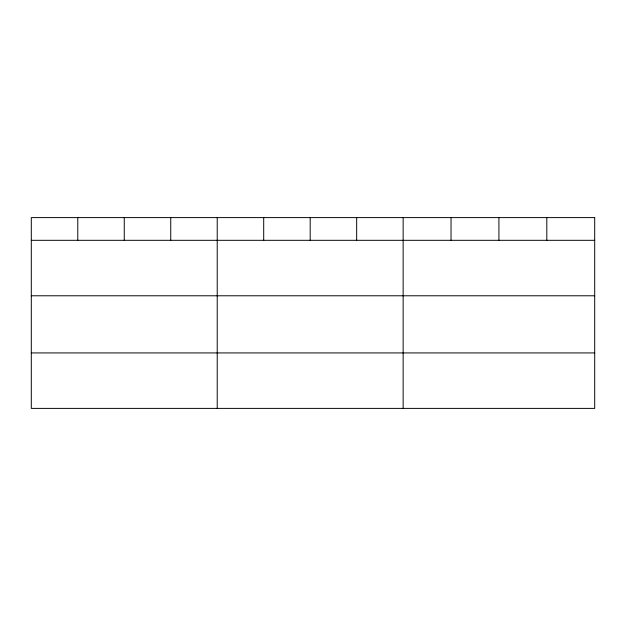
<?xml version="1.0" encoding="UTF-8"?>
<svg xmlns="http://www.w3.org/2000/svg" width="626" height="626" viewBox="0 0 626 626"><rect width="100%" height="100%" fill="white"/><g stroke="black" fill="none" stroke-linecap="round" stroke-linejoin="round"><path stroke-width="0.94" d="M31.3 240.314L594.7 240.314M31.3 295.777L594.7 295.777M31.3 352.923L594.7 352.923M546.811 217.605L546.811 240.314M498.922 217.605L498.922 240.314M451.033 217.605L451.033 240.314M403.144 217.605L403.144 408.395M356.663 217.605L356.663 240.314M310.183 217.605L310.183 240.314M263.702 217.605L263.702 240.314M217.222 217.605L217.222 408.395M170.741 217.605L170.741 240.314M124.261 217.605L124.261 240.314M77.781 217.605L77.781 240.314M594.7 217.605L31.3 217.605L31.3 408.395L594.7 408.395L594.7 217.605"/></g></svg>
